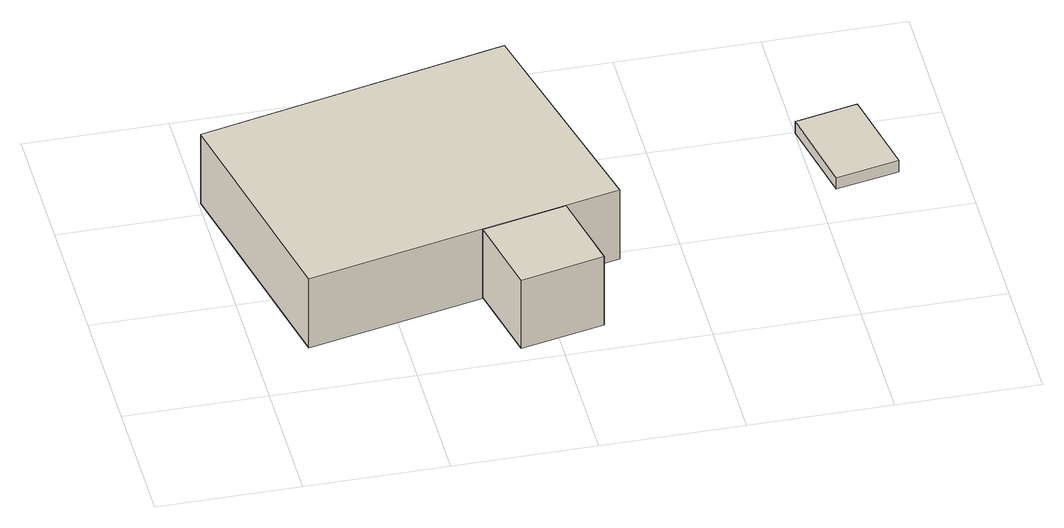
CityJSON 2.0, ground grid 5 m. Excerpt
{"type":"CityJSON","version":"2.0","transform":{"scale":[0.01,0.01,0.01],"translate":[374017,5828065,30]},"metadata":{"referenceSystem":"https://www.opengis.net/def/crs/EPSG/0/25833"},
"CityObjects":{
"building1":{"type":"Building","attributes":{"Gemeindeschluessel":"11000005","BezugspunktDach":"2200","function":"31001_1220","measuredHeight":2.88,"storeysAboveGround":1},"address":[{"country":"Germany","locality":"Berlin","thoroughfareNumber":"2","thoroughfareName":"Eiskellerweg"}],"geometry":[{"type":"Solid","lod":"1","boundaries":[[[[0,1,2,3,4,5]],[[6,7,8,9,10,11]],[[6,11,5,4]],[[7,6,4,3]],[[8,7,3,2]],[[9,8,2,1]],[[10,9,1,0]],[[11,10,0,5]]]]}]},
"building2":{"type":"Building","attributes":{"Gemeindeschluessel":"11000005","BezugspunktDach":"2200","function":"31001_1220","measuredHeight":2.85,"storeysAboveGround":1},"address":[{"country":"Germany","locality":"Berlin","thoroughfareNumber":"2 (1)","thoroughfareName":"Eiskellerweg"}],"geometry":[{"type":"Solid","lod":"1","boundaries":[[[[12,13,2,1]],[[14,15,16,17]],[[14,17,1,2]],[[15,14,2,13]],[[16,15,13,12]],[[17,16,12,1]]]]}]},
"building3":{"type":"Building","attributes":{"Gemeindeschluessel":"11000005","BezugspunktDach":"2200","function":"31001_1312","measuredHeight":0.47,"storeysAboveGround":1},"address":[{"country":"Germany","locality":"Berlin","thoroughfareNumber":"2 (3)","thoroughfareName":"Eiskellerweg"}],"geometry":[{"type":"Solid","lod":"1","boundaries":[[[[18,19,20,21]],[[22,23,24,25]],[[22,25,21,20]],[[23,22,20,19]],[[24,23,19,18]],[[25,24,18,21]]]]}]}
},
"vertices":[
[184,222,385],[802,357,385],[1097,421,385],[1288,463,385],[1088,1305,385],[7,1059,385],[1088,1305,97],[1288,463,97],[1097,421,97],[802,357,97],[184,222,97],[7,1059,97],
[865,61,385],[1159,126,385],[1097,421,100],[1159,126,100],[865,61,100],[802,357,100],
[2061,648,164],[2283,694,164],[2216,1020,164],[1995,973,164],[2216,1020,117],[2283,694,117],[2061,648,117],[1995,973,117]
]}
